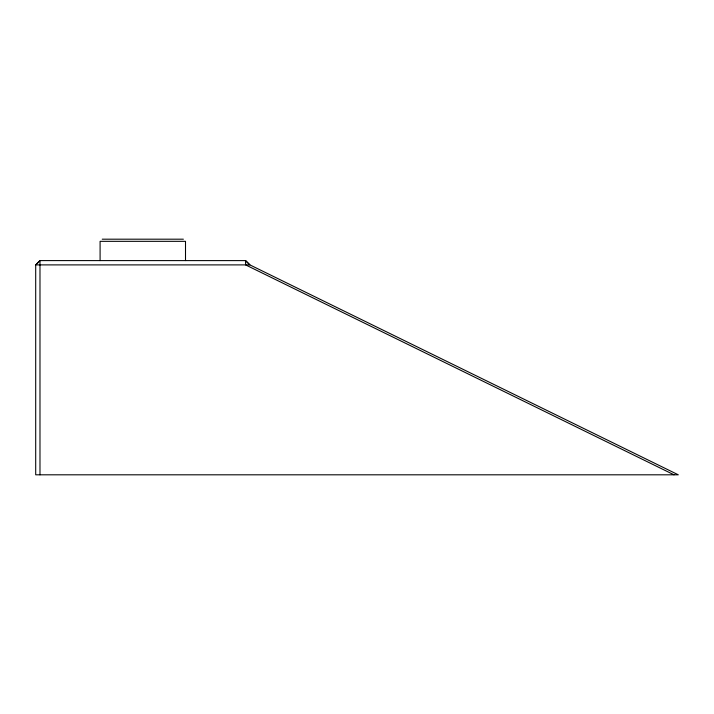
<?xml version="1.0" encoding="UTF-8"?>
<svg xmlns="http://www.w3.org/2000/svg" width="714" height="714" viewBox="0 0 714 714"><rect width="100%" height="100%" fill="white"/><g stroke="black" fill="none" stroke-linecap="round" stroke-linejoin="round"><path stroke-width="1.07" d="M35.7 264.894L39.984 260.592L245.634 260.61L249.9 264.894L678.3 474.81L35.7 474.81L35.7 264.894L249.9 264.894L245.509 260.592L245.616 264.894L674.016 474.81M36.414 264.18L39.984 260.61L39.984 474.81M102.227 239.19L183.373 239.19M185.506 260.592L185.506 241.332L100.094 241.332L100.094 260.592"/></g></svg>
